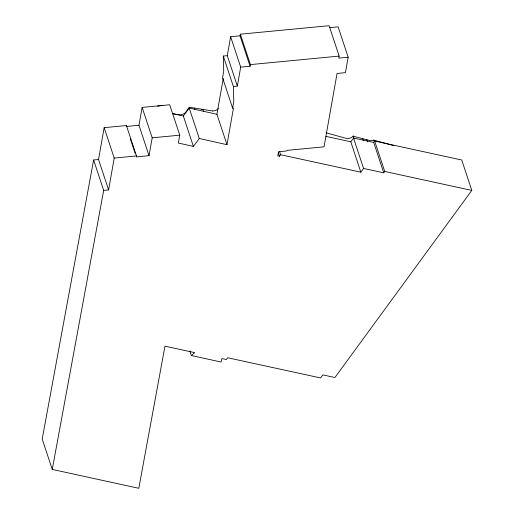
<?xml version="1.0" encoding="UTF-8"?>
<svg xmlns="http://www.w3.org/2000/svg" width="514" height="514" viewBox="0 0 514 514"><rect width="100%" height="100%" fill="white"/><g stroke="black" fill="none" stroke-linecap="round" stroke-linejoin="round"><path stroke-width="0.77" d="M189.814 350.978L191.324 355.54L194.703 352.643L164.968 346.173L138.806 488.3L52.261 469.43L103.674 190.386L108.595 189.904L98.534 159.501L104.162 127.665L126.412 125.557L126.258 126.489L138.979 125.262L142.147 107.413L169.697 104.779L179.752 135.182L178.364 143.04L193.392 146.419L199.278 138.484L189.223 108.081L216.921 114.288L226.976 144.691L199.278 138.484M126.412 125.557L136.467 155.96L136.313 156.898L149.034 155.665L152.202 137.816L142.147 107.413M227.297 55.666L223.307 56.065L233.362 86.468L237.352 86.076L227.297 55.666L230.638 36.725L240.038 35.819L240.359 34.194L329.108 25.7L339.163 56.103L338.79 58.146L348.164 57.247L338.109 26.837L329.513 27.666M237.352 86.076L240.693 67.128L230.638 36.725M108.595 189.904L114.217 158.074L104.162 127.665M216.921 114.288L223.275 78.456M226.976 144.691L233.465 108.081L232.617 108.152L233.774 101.637L233.362 86.468M348.164 57.247L345.421 72.647L337.055 73.463L324.051 146.831L287.75 150.306L286.285 151L278.537 151.739L277.791 155.858L279.52 156.237L280.625 154.733L279.616 151.694M98.534 159.501L93.619 159.982L42.206 439.027L52.261 469.43M240.693 67.128L250.093 66.222L250.414 64.603L240.359 34.194M212.475 110.953L189.255 107.233L185.753 112.168A5.294 3.322 -24.1 0 1 184.719 113.157A5.333 3.341 -24.1 0 1 183.421 113.967L181.982 114.526A5.294 3.322 -24.1 0 1 179.168 114.75L172.646 113.703M373.691 142.417L353.529 138.041L363.584 168.451L383.746 172.82L373.691 142.417L374.674 141.061L461.739 160.002L471.794 190.405L334.922 377.514L322.837 374.886L320.601 377.951L227.612 357.738L226.321 359.53L221.964 358.566L221.052 362.01L191.324 355.54M383.746 172.82L384.729 171.464L374.674 141.061M280.625 154.733L360.847 172.184L350.792 141.78L353.529 138.041M360.847 172.184L363.584 168.451M193.392 146.419L183.337 116.01L189.223 108.081M393.936 145.661L373.749 140.123A5.307 3.553 -12.2 0 1 369.296 140.399L353.034 136.159A5.294 3.553 -12.2 0 1 345.909 138.292L326.094 132.785M157.502 106.167L162.79 105.306M201.334 109.655L202.831 109.418L203.518 111.512M250.414 64.603L339.163 56.103M152.202 137.816L179.752 135.182M114.217 158.074L136.467 155.96M325.87 136.358L350.792 141.78M384.729 171.464L471.794 190.405M172.82 113.645L183.337 116.01M373.851 140.078L374.353 141.588M366.855 139.724L367.561 141.858M362.691 138.568L363.43 140.81M353.202 135.94L354.172 138.864M240.038 35.819L250.093 66.222M278.26 152.433L279.52 156.237M232.617 108.152L222.562 77.749L223.712 71.234L223.307 56.065M194.388 108.062L194.864 109.482M189.255 107.233L189.698 108.57M138.979 125.262L149.034 155.665M130.28 138.651L135.06 153.095M93.619 159.982L103.674 190.386M218.36 108.621A5.275 3.315 -24.1 0 1 212.5 110.947"/></g></svg>
